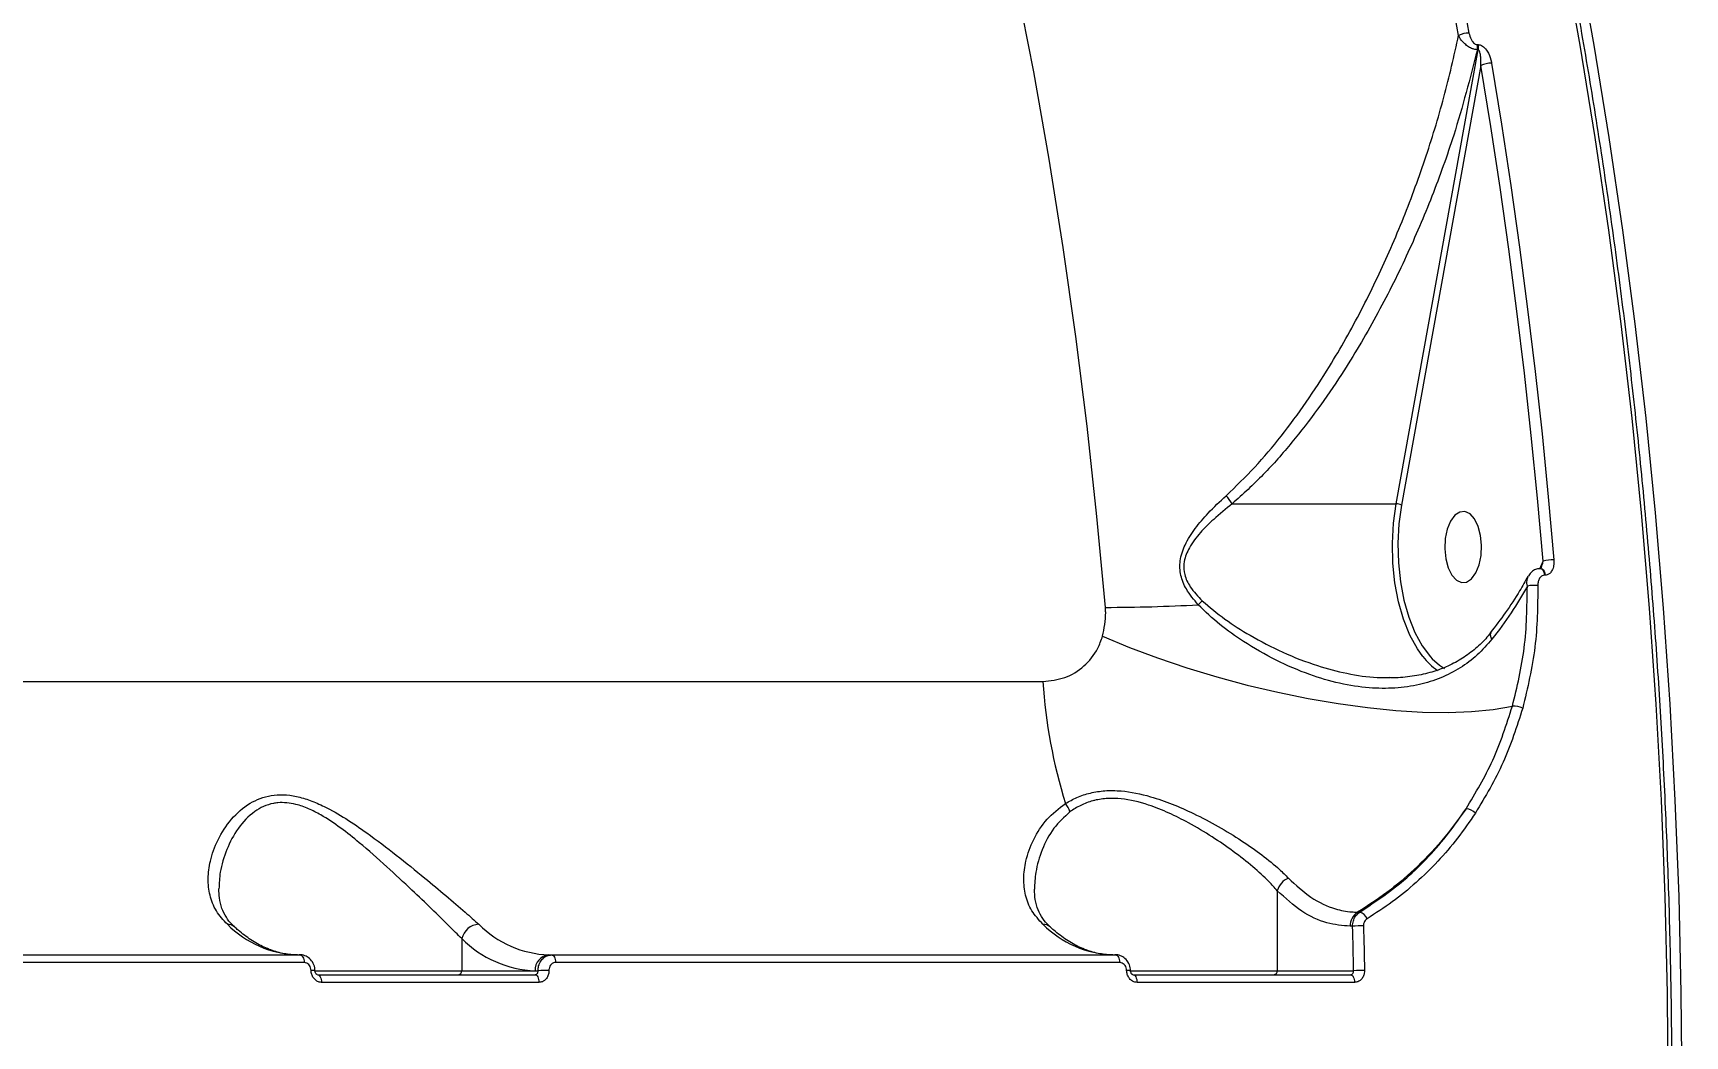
# Model space of a CAD drawing. Header units: millimetres. Extents: x -7735 to 7893, y -6545 to 6034.
# Drawn here: x 3309.5 to 3517.8, y 273.9 to 400.4 of the extents above; entities that cross this region are included whole.
import ezdxf

# ---------------------------------------------------------------- set-up
doc = ezdxf.new("R2010")
doc.units = ezdxf.units.MM
doc.layers.add('DIKOM_ОБЪЕКТ', color=7, linetype='Continuous')
doc.layers.add('DIKOM_РАЗМЕР_ОБЪЕКТА', color=7, linetype='Continuous')
doc.styles.add('style1', font='arial.ttf', dxfattribs={"width": 0.8})
doc.dimstyles.new('1-50', dxfattribs={"dimtxt": 300, "dimasz": 200, "dimexe": 100, "dimexo": 0, "dimgap": 100, "dimtad": 1, "dimtxsty": 'style1', "dimcen": 200, "dimclrd": 7, "dimclre": 7, "dimclrt": 7, "dimadec": 1, "dimazin": 2, "dimtfac": 1, "dimtmove": 0, "dimatfit": 2, "dimfxl": 0, "dimlwd": 25, "dimlwe": 18, "dimarcsym": 0})

# ---------------------------------------------------------------- blocks, each defined once
blk = doc.blocks.new('*D0')
at = {"layer": 'Defpoints', "color": 0, "transparency": 16777216}
for p in [(5893.22, 882.1), (-4595.74, 266.13), (5893.22, -5840.17)]:
    blk.add_point(p, dxfattribs=at)
at = {"layer": 'DIKOM_РАЗМЕР_ОБЪЕКТА', "color": 7, "lineweight": 18, "transparency": 16777216}
for p, q in [((5893.22, 882.1), (5893.22, -5940.17)), ((-4595.74, 266.13), (-4595.74, -5940.17))]:
    blk.add_line(p, q, dxfattribs=at)
at = {"layer": 'DIKOM_РАЗМЕР_ОБЪЕКТА', "color": 7, "lineweight": 25, "transparency": 16777216}
blk.add_line((-4395.74, -5840.17), (5693.22, -5840.17), dxfattribs=at)
at = {"layer": 'DIKOM_РАЗМЕР_ОБЪЕКТА', "color": 7, "transparency": 16777216}
for points in [[(-4395.74, -5806.84), (-4395.74, -5873.51), (-4595.74, -5840.17)], [(5693.22, -5806.84), (5693.22, -5873.51), (5893.22, -5840.17)]]:
    blk.add_solid(points, dxfattribs=at)
at = {"layer": 'DIKOM_РАЗМЕР_ОБЪЕКТА', "color": 7, "transparency": 16777216, "insert": (648.74, -5587), "char_height": 300, "attachment_point": 5, "style": 'style1'}
blk.add_mtext('10450', dxfattribs=at)

msp = doc.modelspace()

# ---------------------------------------------------------------- linework, layer by layer
at = {"layer": 'DIKOM_ОБЪЕКТ', "color": 7, "linetype": 'Continuous', "lineweight": 15}
for p, q in [((3481.424, 341.042), (3491.765, 398.331)), ((3491.765, 398.331), (3491.661, 398.331)), ((3491.663, 398.978), (3491.768, 398.978)), ((3492.105, 396.326), (3482.096, 340.877)), ((3460.755, 341.042), (3481.424, 341.042)), ((3499.525, 332.841), (3499.954, 333.81)), ((3500.195, 332.029), (3500.114, 332.029)), ((3136.855, 318.628), (3436.863, 318.628)), ((3466.43, 292.227), (3466.43, 282.125)), ((3475.929, 287.738), (3475.62, 287.738)), ((3476.56, 289.522), (3476.844, 289.522)), ((3363.57, 286.176), (3363.57, 282.125)), ((3272.032, 284.125), (3343.177, 284.125)), ((3374.552, 284.125), (3374.892, 284.125)), ((3374.892, 284.125), (3446.037, 284.125)), ((3343.692, 283.166), (3272.547, 283.166)), ((3345.024, 282.125), (3363.57, 282.125)), ((3345.369, 281.625), (3372.798, 281.625)), ((3363.57, 282.125), (3372.838, 282.125)), ((3372.838, 282.125), (3373.198, 282.125)), ((3446.552, 283.166), (3375.407, 283.166)), ((3447.884, 282.125), (3466.43, 282.125)), ((3448.229, 281.625), (3475.658, 281.625)), ((3466.43, 282.125), (3476.058, 282.125)), ((3373.313, 280.66), (3345.883, 280.66)), ((3476.173, 280.66), (3448.743, 280.66))]:
    msp.add_line(p, q, dxfattribs=at)
at = {"layer": 'DIKOM_ОБЪЕКТ', "color": 7, "linetype": 'Continuous', "lineweight": 15, "flags": 128}
for points in [[(3476.245, 464.758), (3478.341, 456.985), (3480.352, 449.129), (3482.278, 441.193), (3484.118, 433.18), (3485.872, 425.095), (3487.539, 416.94), (3489.117, 408.72), (3490.607, 400.437)], [(3489.3, 400.14), (3487.813, 408.405), (3486.238, 416.607), (3484.576, 424.744), (3482.826, 432.812), (3480.989, 440.807), (3479.067, 448.725), (3477.061, 456.564), (3474.97, 464.32)], [(3515.731, 267.128), (3515.625, 279.315), (3515.337, 291.491), (3514.867, 303.646), (3514.215, 315.769), (3513.383, 327.851), (3512.371, 339.88), (3511.178, 351.847), (3509.808, 363.742), (3508.261, 375.555), (3506.537, 387.276), (3504.639, 398.895), (3502.568, 410.402)], [(3504.283, 410.402), (3506.354, 398.895), (3508.251, 387.276), (3509.975, 375.555), (3511.523, 363.742), (3512.893, 351.847), (3514.085, 339.88), (3515.098, 327.851), (3515.93, 315.769), (3516.582, 303.646), (3517.051, 291.491), (3517.34, 279.315), (3517.446, 267.128)], [(3444.749, 327.973), (3443.687, 339.441), (3442.446, 350.84), (3441.026, 362.161), (3439.429, 373.392), (3437.656, 384.524), (3435.709, 395.545), (3433.59, 406.446)], [(3499.954, 333.81), (3499.245, 341.742), (3498.457, 349.647), (3497.591, 357.521), (3496.648, 365.361), (3495.627, 373.164), (3494.53, 380.928), (3493.355, 388.65), (3492.105, 396.326)], [(3493.451, 396.637), (3494.705, 388.942), (3495.882, 381.202), (3496.983, 373.42), (3498.006, 365.598), (3498.951, 357.739), (3499.819, 349.846), (3500.608, 341.923), (3501.319, 333.971)], [(3484.801, 321.764), (3484.117, 322.728), (3483.166, 324.464), (3482.362, 326.463), (3481.726, 328.677), (3481.272, 331.054), (3481.011, 333.538), (3480.949, 336.071), (3481.088, 338.592), (3481.424, 341.042)], [(3482.096, 340.877), (3481.77, 338.501), (3481.635, 336.056), (3481.695, 333.6), (3481.949, 331.191), (3482.389, 328.886), (3483.006, 326.739), (3483.785, 324.801), (3484.707, 323.117), (3485.752, 321.728), (3485.979, 321.483)], [(3491.88, 333.335), (3492.125, 334.524), (3492.187, 335.799), (3492.063, 337.056), (3491.76, 338.195), (3491.305, 339.122), (3490.734, 339.762), (3490.093, 340.064), (3489.434, 340.003), (3488.811, 339.584), (3488.273, 338.841), (3487.865, 337.835), (3487.62, 336.646), (3487.557, 335.37), (3487.682, 334.113), (3487.985, 332.974), (3488.44, 332.047), (3489.011, 331.407), (3489.652, 331.105), (3490.311, 331.166), (3490.935, 331.585), (3491.472, 332.328), (3491.88, 333.335)], [(3499.608, 332.872), (3499.746, 332.834), (3499.879, 332.719), (3499.991, 332.536), (3500.071, 332.3), (3500.114, 332.029)], [(3499.675, 332.872), (3499.682, 332.872), (3499.686, 332.872)], [(3499.686, 332.872), (3499.827, 332.834), (3499.96, 332.719), (3500.071, 332.536), (3500.152, 332.3), (3500.195, 332.029)], [(3444.396, 324.331), (3447.777, 322.925), (3451.326, 321.592), (3455.007, 320.347), (3458.784, 319.201), (3462.62, 318.166), (3466.478, 317.252), (3470.318, 316.468), (3474.103, 315.822), (3477.797, 315.32), (3481.361, 314.967), (3484.762, 314.767), (3487.965, 314.722), (3490.939, 314.831), (3493.654, 315.095), (3496.084, 315.509)], [(3493.343, 324.758), (3493.343, 324.758), (3493.353, 324.771)], [(3485.979, 321.483), (3486.894, 320.666), (3487.536, 320.241)], [(3476.058, 282.125), (3476.044, 282.827), (3476.03, 283.529), (3476.014, 284.231), (3475.998, 284.932), (3475.982, 285.634), (3475.965, 286.335), (3475.947, 287.037), (3475.929, 287.738)], [(3477.3, 287.79), (3477.318, 287.087), (3477.336, 286.384), (3477.354, 285.68), (3477.37, 284.977), (3477.386, 284.274), (3477.401, 283.57), (3477.416, 282.867), (3477.43, 282.163)], [(3343.177, 284.125), (3343.275, 284.107), (3343.369, 284.053), (3343.457, 283.965), (3343.534, 283.847), (3343.598, 283.702), (3343.647, 283.536), (3343.678, 283.355), (3343.692, 283.166)], [(3374.892, 284.125), (3374.99, 284.107), (3375.085, 284.053), (3375.172, 283.965), (3375.249, 283.847), (3375.313, 283.702), (3375.362, 283.536), (3375.394, 283.355), (3375.407, 283.166)], [(3446.037, 284.125), (3446.135, 284.107), (3446.229, 284.053), (3446.317, 283.965), (3446.394, 283.847), (3446.458, 283.702), (3446.507, 283.536), (3446.538, 283.355), (3446.552, 283.166)], [(3345.369, 281.625), (3345.467, 281.607), (3345.561, 281.552), (3345.649, 281.464), (3345.726, 281.345), (3345.791, 281.199), (3345.839, 281.032), (3345.87, 280.85), (3345.883, 280.66)], [(3372.798, 281.625), (3372.896, 281.607), (3372.991, 281.552), (3373.079, 281.464), (3373.156, 281.345), (3373.22, 281.199), (3373.268, 281.032), (3373.3, 280.85), (3373.313, 280.66)], [(3448.229, 281.625), (3448.327, 281.607), (3448.422, 281.552), (3448.509, 281.464), (3448.586, 281.345), (3448.651, 281.199), (3448.699, 281.032), (3448.73, 280.85), (3448.743, 280.66)], [(3475.658, 281.625), (3475.756, 281.607), (3475.851, 281.552), (3475.939, 281.464), (3476.016, 281.345), (3476.08, 281.199), (3476.129, 281.032), (3476.16, 280.85), (3476.173, 280.66)]]:
    msp.add_lwpolyline(points, dxfattribs=at)
at = {"layer": 'DIKOM_ОБЪЕКТ', "color": 7, "linetype": 'Continuous', "lineweight": 15}
for centre, radius, start, end in [((3490.593, 397.467), 2.97, 89.73259, 115.81857), ((3489.794, 398.661), 1.897, 349.96731, 9.61043), ((3489.895, 398.662), 1.899, 349.96028, 9.57523), ((3493.419, 393.705), 2.932, 89.36385, 116.6276), ((3453.022, 335.884), 9.295, 33.70204, 41.63496), ((3481.439, 339.656), 1.386, 61.7127, 90.62196), ((3501.275, 328.49), 5.481, 89.5417, 103.95169), ((3498.905, 325.976), 4.773, 85.32, 101.36445), ((3444.323, 555.73), 227.758, 270.1071, 273.05436), ((3432.697, 352.324), 33.793, 314.68153, 315.90666), ((3494.088, 324.479), 0.795, 159.44885, 221.9664), ((3491.41, 326.842), 8.334, 217.54001, 234.95085), ((3504.235, 323.089), 67.519, 183.78859, 197.11489), ((3496.223, 312.806), 2.707, 64.7065, 92.9274), ((3437.478, 301.307), 2.935, 17.16242, 40.63147), ((3490.082, 300.682), 1.893, 45.09121, 85.20014), ((3468.851, 291.501), 2.528, 113.81159, 163.29766), ((3343.312, 297.238), 13.121, 224.85796, 267.92875), ((3334.047, 286.672), 1.312, 48.23253, 91.58266), ((3365.877, 285.613), 2.375, 93.66054, 166.28356), ((3375.027, 297.239), 13.122, 224.85935, 267.92736), ((3446.172, 297.239), 13.122, 224.8593, 267.92855), ((3436.905, 286.667), 1.316, 48.30568, 91.51919), ((3477.676, 287.795), 2.056, 122.8605, 181.59228), ((3477.252, 270.804), 16.986, 89.83838, 94.46947), ((3476.514, 288.263), 1.302, 18.86209, 75.30867), ((3373.337, 295.895), 13.778, 224.86016, 267.92748), ((3374.707, 282.258), 1.874, 94.7393, 184.06008), ((3344.719, 279.691), 2.477, 82.2141, 93.45698), ((3363.103, 282.092), 0.468, 274.74852, 4.06914), ((3374.522, 259.214), 22.949, 89.88063, 93.30746), ((3447.578, 279.674), 2.494, 82.25149, 93.42171), ((3465.963, 282.092), 0.469, 274.74497, 4.04119), ((3477.382, 259.22), 22.944, 89.88019, 93.3079)]:
    msp.add_arc(centre, radius, start, end, dxfattribs=at)
for points, knots in [([(3516.216, 267.127), (3516.209, 269.147), (3516.189, 275.006), (3516.031, 284.701), (3515.689, 296.2), (3515.182, 307.676), (3514.513, 319.121), (3513.683, 330.527), (3512.693, 341.883), (3511.541, 353.183), (3510.231, 364.418), (3508.762, 375.578), (3507.135, 386.657), (3505.353, 397.645), (3503.416, 408.534), (3501.326, 419.316), (3499.084, 429.983), (3496.692, 440.528), (3494.151, 450.941), (3491.464, 461.215), (3488.634, 471.343), (3485.66, 481.316), (3482.546, 491.129), (3479.295, 500.772), (3475.908, 510.238), (3472.389, 519.522), (3468.739, 528.615), (3464.961, 537.511), (3461.059, 546.203), (3457.035, 554.685), (3452.892, 562.95), (3448.633, 570.992), (3444.262, 578.805), (3439.781, 586.383), (3435.194, 593.721), (3430.504, 600.812), (3425.715, 607.651), (3420.831, 614.234), (3415.854, 620.555), (3410.789, 626.609), (3405.64, 632.392), (3400.41, 637.9), (3395.103, 643.127), (3389.723, 648.07), (3384.275, 652.726), (3378.762, 657.09), (3373.189, 661.16), (3367.56, 664.931), (3361.88, 668.406), (3356.151, 671.558), (3351.532, 673.896), (3348.811, 675.073), (3348.029, 675.412)], [0, 0, 0, 0, 0.010755, 0.031188, 0.0516215, 0.072055, 0.0924886, 0.1129222, 0.1333561, 0.15379, 0.1742241, 0.1946586, 0.2150931, 0.2355279, 0.2559631, 0.2763985, 0.2968344, 0.3172704, 0.337707, 0.358144, 0.3785814, 0.3990193, 0.4194576, 0.4398965, 0.460336, 0.480776, 0.5012165, 0.5216576, 0.5420995, 0.5625418, 0.5829848, 0.6034283, 0.6238724, 0.644317, 0.6647621, 0.6852074, 0.705653, 0.7260987, 0.7465444, 0.7669897, 0.7874344, 0.807878, 0.8283206, 0.8487614, 0.8692003, 0.8896364, 0.9100693, 0.9304985, 0.9509233, 0.9713432, 0.9917581, 1, 1, 1, 1]), ([(3520.35, 400.288), (3520.013, 402.2), (3519.035, 407.745), (3517.3, 416.843), (3515.094, 427.538), (3512.737, 438.111), (3510.228, 448.554), (3507.969, 457.356), (3506.522, 462.65), (3506.002, 464.552)], [0, 0, 0, 0, 0.0864645, 0.2507431, 0.4150276, 0.5793139, 0.7436045, 0.9078977, 1, 1, 1, 1]), ([(3459.969, 342.06), (3461.196, 343.236), (3463.65, 345.588), (3466.991, 349.594), (3470.125, 353.843), (3473.546, 359.122), (3477.097, 365.43), (3480.64, 372.855), (3483.741, 380.51), (3485.938, 387.06), (3487.833, 393.605), (3488.717, 397.543), (3489.3, 400.14)], [0, 0, 0, 0, 0.0776035, 0.1552642, 0.2354709, 0.3156964, 0.4385194, 0.5613758, 0.6872848, 0.8132008, 0.8767627, 1, 1, 1, 1]), ([(3491.661, 398.331), (3491.552, 398.34), (3491.314, 398.362), (3490.89, 398.505), (3490.41, 398.774), (3489.878, 399.226), (3489.505, 399.71), (3489.347, 400.042), (3489.3, 400.14)], [0, 0, 0, 0, 0.11372594, 0.24935136, 0.42270038, 0.6135174, 0.88482107, 1, 1, 1, 1]), ([(3490.607, 400.437), (3490.674, 400.167), (3490.772, 399.773), (3491.055, 399.33), (3491.277, 399.111), (3491.487, 398.995), (3491.609, 398.983), (3491.663, 398.978)], [0, 0, 0, 0, 0.4299802, 0.6257813, 0.7881368, 0.9052703, 1, 1, 1, 1]), ([(3491.661, 398.331), (3490.734, 394.729), (3489.136, 388.516), (3486, 379.825), (3482.749, 372.175), (3478.966, 364.643), (3475.163, 358.231), (3471.561, 352.961), (3468.285, 348.729), (3464.733, 344.666), (3462.081, 342.25), (3460.755, 341.042)], [0, 0, 0, 0, 0.1721628, 0.2969446, 0.4217221, 0.549577, 0.6773917, 0.7569479, 0.836485, 0.9182726, 1, 1, 1, 1]), ([(3492.105, 396.326), (3492.111, 396.681), (3492.12, 397.197), (3492.039, 397.809), (3491.959, 398.116), (3491.876, 398.272), (3491.81, 398.324), (3491.78, 398.328), (3491.765, 398.331)], [0, 0, 0, 0, 0.49589633, 0.7197746, 0.87028009, 0.95103836, 0.97588261, 1, 1, 1, 1]), ([(3491.768, 398.978), (3491.853, 398.969), (3492.045, 398.948), (3492.377, 398.762), (3492.741, 398.403), (3493.158, 397.732), (3493.368, 397.103), (3493.443, 396.683), (3493.451, 396.637)], [0, 0, 0, 0, 0.0933139, 0.208751, 0.3720716, 0.5792866, 0.9536586, 1, 1, 1, 1]), ([(3456.459, 328.296), (3455.919, 328.935), (3454.98, 330.046), (3454.164, 331.994), (3454.077, 333.964), (3454.771, 335.999), (3456.046, 337.972), (3457.806, 340.033), (3459.199, 341.338), (3459.969, 342.06)], [0, 0, 0, 0, 0.1491242, 0.2596412, 0.3716753, 0.4987954, 0.6508303, 0.8069688, 1, 1, 1, 1]), ([(3460.755, 341.042), (3459.958, 340.398), (3458.538, 339.251), (3456.686, 337.439), (3455.355, 335.69), (3454.632, 333.97), (3454.616, 332.759), (3454.842, 331.674), (3455.486, 330.325), (3456.422, 329.368), (3456.967, 328.81)], [0, 0, 0, 0, 0.2010398, 0.3583929, 0.5149391, 0.6384977, 0.7217752, 0.7449566, 0.8512707, 1, 1, 1, 1]), ([(3499.715, 333.018), (3499.757, 333.118), (3499.867, 333.376), (3499.921, 333.645), (3499.954, 333.81)], [0, 0, 0, 0, 0.3856775, 1, 1, 1, 1]), ([(3501.319, 333.971), (3501.322, 333.72), (3501.327, 333.244), (3501.119, 332.65), (3500.821, 332.261), (3500.504, 332.06), (3500.288, 332.038), (3500.195, 332.029)], [0, 0, 0, 0, 0.2791566, 0.5294021, 0.7216315, 0.879396, 1, 1, 1, 1]), ([(3498.017, 331.891), (3497.685, 331.28), (3496.846, 329.734), (3495.281, 327.35), (3493.946, 325.611), (3493.307, 324.78)], [0, 0, 0, 0, 0.2543191, 0.6434921, 1, 1, 1, 1]), ([(3497.965, 330.655), (3497.93, 330.893), (3497.865, 331.337), (3498.017, 331.693), (3498.088, 331.859)], [0, 0, 0, 0, 0.5355802, 1, 1, 1, 1]), ([(3499.608, 332.85), (3499.442, 332.844), (3499.085, 332.831), (3498.61, 332.55), (3498.265, 332.222), (3498.146, 331.966), (3498.106, 331.88)], [0, 0, 0, 0, 0.25850511, 0.55446308, 0.85099433, 1, 1, 1, 1]), ([(3500.114, 332.029), (3500.061, 332.024), (3499.923, 332.013), (3499.706, 331.891), (3499.483, 331.629), (3499.318, 331.226), (3499.302, 330.899), (3499.294, 330.733)], [0, 0, 0, 0, 0.1011272, 0.2613345, 0.4607259, 0.7265533, 1, 1, 1, 1]), ([(3499.717, 333.018), (3499.712, 333.004), (3499.691, 332.941), (3499.643, 332.88), (3499.609, 332.849), (3499.622, 332.857), (3499.629, 332.861)], [0, 0, 0, 0, 0.0965123, 0.4273264, 0.71258, 1, 1, 1, 1]), ([(3497.965, 330.655), (3497.312, 329.526), (3495.999, 327.255), (3494.334, 325.054), (3493.496, 323.947)], [0, 0, 0, 0, 0.4974175, 1, 1, 1, 1]), ([(3496.084, 315.509), (3496.67, 317.941), (3497.855, 322.865), (3497.928, 328.037), (3497.965, 330.655)], [0, 0, 0, 0, 0.4938149, 1, 1, 1, 1]), ([(3499.294, 330.733), (3499.261, 328.123), (3499.193, 322.837), (3497.988, 317.802), (3497.379, 315.254)], [0, 0, 0, 0, 0.493873, 1, 1, 1, 1]), ([(3444.396, 324.331), (3444.599, 325.312), (3444.822, 326.395), (3444.774, 327.637), (3444.758, 327.858), (3444.749, 327.973)], [0, 0, 0, 0, 0.82175333, 0.90786126, 1, 1, 1, 1]), ([(3493.496, 323.947), (3492.902, 323.265), (3491.698, 321.883), (3489.504, 320.268), (3487.054, 319.011), (3484.294, 318.146), (3481.261, 317.713), (3477.877, 317.753), (3474.262, 318.319), (3470.32, 319.478), (3466.229, 321.236), (3462.451, 323.417), (3459.128, 325.749), (3457.353, 327.443), (3456.459, 328.296)], [0, 0, 0, 0, 0.0667252, 0.135251, 0.2049109, 0.2761779, 0.3547334, 0.4350115, 0.5258146, 0.618566, 0.7247458, 0.8332663, 0.916028, 1, 1, 1, 1]), ([(3456.967, 328.81), (3457.904, 328.011), (3459.793, 326.402), (3463.224, 324.251), (3467.118, 322.229), (3471.237, 320.621), (3475.236, 319.584), (3478.301, 319.097), (3480.079, 319.128), (3480.603, 319.137)], [0, 0, 0, 0, 0.1394893, 0.2812605, 0.4570063, 0.6360747, 0.7850363, 0.936742, 1, 1, 1, 1]), ([(3436.863, 318.628), (3437.811, 318.725), (3439.688, 318.916), (3442.106, 320.433), (3443.681, 322.357), (3444.208, 323.812), (3444.396, 324.331)], [0, 0, 0, 0, 0.2885725, 0.57163, 0.8470436, 1, 1, 1, 1]), ([(3493.327, 324.795), (3493.126, 324.531), (3492.506, 323.717), (3491.251, 322.576), (3489.587, 321.371), (3487.711, 320.41), (3485.659, 319.682), (3483.439, 319.244), (3481.736, 319.059), (3480.77, 319.1), (3480.607, 319.107)], [0, 0, 0, 0, 0.0667375, 0.205437, 0.3488488, 0.4965884, 0.6490831, 0.8061943, 0.9672571, 1, 1, 1, 1]), ([(3490.241, 302.568), (3491.434, 304.559), (3493.849, 308.589), (3495.334, 313.185), (3496.084, 315.509)], [0, 0, 0, 0, 0.4941631, 1, 1, 1, 1]), ([(3497.379, 315.254), (3496.633, 312.931), (3495.124, 308.232), (3492.664, 304.108), (3491.419, 302.023)], [0, 0, 0, 0, 0.4941707, 1, 1, 1, 1]), ([(3334.011, 287.983), (3333.509, 288.528), (3332.49, 289.637), (3331.748, 291.61), (3331.513, 293.739), (3331.813, 296.107), (3332.732, 298.685), (3334.376, 301.255), (3336.632, 303.299), (3339.019, 304.245), (3341.077, 304.374), (3342.742, 304.159), (3344.481, 303.638), (3346.572, 302.721), (3348.973, 301.337), (3352.019, 299.255), (3355.376, 296.689), (3358.708, 293.988), (3361.619, 291.562), (3363.958, 289.574), (3365.172, 288.481), (3365.726, 287.983)], [0, 0, 0, 0, 0.0545834, 0.1110309, 0.1659473, 0.2220126, 0.2890726, 0.357961, 0.4226744, 0.4774049, 0.5047511, 0.5331007, 0.5623552, 0.5923811, 0.6398884, 0.6885835, 0.759284, 0.832061, 0.8901595, 0.949867, 1, 1, 1, 1]), ([(3439.706, 303.219), (3440.177, 303.488), (3441.13, 304.033), (3442.815, 304.592), (3444.694, 304.885), (3447.237, 304.854), (3450.137, 304.253), (3453.201, 303.173), (3456.081, 301.894), (3459.05, 300.327), (3461.957, 298.551), (3464.561, 296.721), (3466.508, 295.135), (3467.468, 294.176), (3467.831, 293.813)], [0, 0, 0, 0, 0.0603697, 0.1220492, 0.1825884, 0.2452012, 0.3548674, 0.4358124, 0.5191037, 0.6213424, 0.7266006, 0.8297205, 0.935583, 1, 1, 1, 1]), ([(3363.57, 286.176), (3363.052, 286.7), (3361.931, 287.836), (3359.783, 289.917), (3357.153, 292.43), (3354.107, 295.275), (3351.095, 297.948), (3348.311, 300.164), (3346.167, 301.615), (3344.257, 302.6), (3342.426, 303.254), (3340.905, 303.398), (3339.565, 303.207), (3338.549, 302.881), (3336.93, 301.935), (3335.241, 300.099), (3333.838, 297.42), (3333.054, 294.794), (3332.977, 293.153), (3332.944, 292.456)], [0, 0, 0, 0, 0.0614319, 0.133143, 0.2068027, 0.2939294, 0.383351, 0.4406181, 0.4990528, 0.5330383, 0.5679406, 0.6178994, 0.631205, 0.6623759, 0.6945842, 0.7715355, 0.8535155, 0.9377482, 1, 1, 1, 1]), ([(3436.871, 287.983), (3436.363, 288.538), (3435.348, 289.65), (3434.603, 291.627), (3434.374, 293.748), (3434.677, 296.127), (3435.604, 298.693), (3437.196, 301.289), (3438.889, 302.591), (3439.706, 303.219)], [0, 0, 0, 0, 0.1316599, 0.2634905, 0.3951406, 0.5268776, 0.6882981, 0.8495374, 1, 1, 1, 1]), ([(3440.283, 302.174), (3439.56, 301.509), (3438.043, 300.114), (3436.698, 297.403), (3435.908, 294.765), (3435.833, 293.12), (3435.801, 292.405)], [0, 0, 0, 0, 0.2469104, 0.5188428, 0.7911481, 1, 1, 1, 1]), ([(3466.43, 292.227), (3466.088, 292.607), (3465.198, 293.596), (3463.377, 295.256), (3460.966, 297.157), (3458.232, 299.037), (3455.49, 300.676), (3452.779, 302.046), (3449.942, 303.196), (3447.285, 303.843), (3445.009, 303.91), (3443.84, 303.738), (3442.702, 303.444), (3441.588, 303.029), (3440.721, 302.461), (3440.283, 302.174)], [0, 0, 0, 0, 0.0653927, 0.1703668, 0.2779439, 0.3818107, 0.488414, 0.5695643, 0.6527955, 0.7604232, 0.8151655, 0.8718878, 0.8800453, 0.9391999, 1, 1, 1, 1]), ([(3490.241, 302.568), (3489.243, 301.197), (3487.234, 298.437), (3483.847, 294.945), (3480.297, 291.913), (3477.81, 290.322), (3476.56, 289.522)], [0, 0, 0, 0, 0.2598512, 0.522842, 0.7602239, 1, 1, 1, 1]), ([(3476.844, 289.522), (3478.868, 290.883), (3481.934, 292.945), (3485.532, 296.492), (3488.055, 299.39), (3489.519, 301.519), (3490.241, 302.568)], [0, 0, 0, 0, 0.3951744, 0.5986692, 0.8021696, 1, 1, 1, 1]), ([(3491.419, 302.023), (3490.682, 300.95), (3489.208, 298.806), (3486.69, 295.889), (3483.943, 293.197), (3480.971, 290.751), (3478.821, 289.373), (3477.746, 288.684)], [0, 0, 0, 0, 0.197835, 0.3954969, 0.5931671, 0.7965823, 1, 1, 1, 1]), ([(3467.831, 293.813), (3468.765, 292.945), (3470.661, 291.184), (3473.39, 289.947), (3475.379, 289.552), (3476.311, 289.529), (3476.56, 289.522)], [0, 0, 0, 0, 0.3414988, 0.6929992, 0.9180091, 1, 1, 1, 1]), ([(3334.952, 287.656), (3334.836, 287.753), (3334.39, 288.129), (3333.839, 288.901), (3333.281, 290.008), (3332.964, 291.195), (3332.957, 292.069), (3332.953, 292.453)], [0, 0, 0, 0, 0.0752297, 0.2906239, 0.5342392, 0.7957321, 1, 1, 1, 1]), ([(3437.803, 287.653), (3437.738, 287.707), (3437.334, 288.032), (3436.81, 288.739), (3436.212, 289.817), (3435.85, 291.037), (3435.817, 291.966), (3435.801, 292.414)], [0, 0, 0, 0, 0.0416983, 0.2553885, 0.4971341, 0.757547, 1, 1, 1, 1]), ([(3475.62, 287.738), (3474.642, 287.826), (3472.575, 288.01), (3469.447, 289.469), (3467.445, 291.299), (3466.43, 292.227)], [0, 0, 0, 0, 0.3069782, 0.6484715, 1, 1, 1, 1]), ([(3342.837, 284.125), (3342.568, 284.133), (3341.732, 284.155), (3340.334, 284.418), (3338.649, 285.036), (3336.993, 285.967), (3335.755, 286.897), (3335.076, 287.51), (3334.924, 287.647)], [0, 0, 0, 0, 0.1027311, 0.3181931, 0.5309224, 0.7384647, 0.9415003, 1, 1, 1, 1]), ([(3445.698, 284.125), (3445.428, 284.133), (3444.592, 284.155), (3443.194, 284.418), (3441.509, 285.036), (3439.853, 285.967), (3438.616, 286.897), (3437.936, 287.51), (3437.784, 287.647)], [0, 0, 0, 0, 0.10273102, 0.31819303, 0.53092221, 0.73847611, 0.94150577, 1, 1, 1, 1]), ([(3475.929, 287.738), (3475.929, 287.798), (3475.932, 288.082), (3476.044, 288.581), (3476.358, 289.158), (3476.682, 289.401), (3476.844, 289.522)], [0, 0, 0, 0, 0.0819011, 0.3880562, 0.6939536, 1, 1, 1, 1]), ([(3477.746, 288.684), (3477.665, 288.623), (3477.505, 288.502), (3477.352, 288.212), (3477.299, 287.962), (3477.3, 287.82), (3477.3, 287.79)], [0, 0, 0, 0, 0.3057306, 0.6116121, 0.9180343, 1, 1, 1, 1]), ([(3345.04, 282.145), (3345.043, 282.203), (3345.057, 282.517), (3344.863, 283.086), (3344.412, 283.696), (3343.798, 284.043), (3343.306, 284.168), (3343.053, 284.108), (3343.009, 284.097)], [0, 0, 0, 0, 0.0539328, 0.2917011, 0.5387741, 0.7514254, 0.957261, 1, 1, 1, 1]), ([(3373.198, 282.125), (3373.205, 282.273), (3373.223, 282.645), (3373.423, 283.208), (3373.805, 283.715), (3374.315, 284.059), (3374.7, 284.103), (3374.892, 284.125)], [0, 0, 0, 0, 0.1417221, 0.3563922, 0.5709517, 0.785439, 1, 1, 1, 1]), ([(3447.9, 282.145), (3447.903, 282.203), (3447.917, 282.517), (3447.723, 283.086), (3447.272, 283.696), (3446.658, 284.043), (3446.166, 284.168), (3445.913, 284.108), (3445.87, 284.097)], [0, 0, 0, 0, 0.05393171, 0.29168708, 0.53876777, 0.75148772, 0.95732971, 1, 1, 1, 1]), ([(3344.569, 282.163), (3344.558, 282.276), (3344.534, 282.502), (3344.38, 282.802), (3344.158, 283.029), (3343.914, 283.149), (3343.755, 283.161), (3343.692, 283.166)], [0, 0, 0, 0, 0.2151468, 0.4301691, 0.6449518, 0.8594035, 1, 1, 1, 1]), ([(3345.883, 280.66), (3345.789, 280.667), (3345.55, 280.685), (3345.185, 280.866), (3344.852, 281.205), (3344.622, 281.656), (3344.587, 281.994), (3344.569, 282.163)], [0, 0, 0, 0, 0.1406885, 0.3550923, 0.5698738, 0.7848993, 1, 1, 1, 1]), ([(3345.342, 281.638), (3345.325, 281.638), (3345.297, 281.637), (3345.196, 281.724), (3345.118, 281.846), (3345.065, 282), (3345.049, 282.149), (3345.059, 282.235), (3345.062, 282.266)], [0, 0, 0, 0, 0.2755717, 0.4589674, 0.6094637, 0.7621997, 0.9132951, 1, 1, 1, 1]), ([(3372.798, 281.625), (3372.846, 281.631), (3372.942, 281.642), (3373.065, 281.728), (3373.155, 281.855), (3373.199, 281.995), (3373.198, 282.088), (3373.198, 282.125)], [0, 0, 0, 0, 0.2138955, 0.4280812, 0.6428038, 0.8578934, 1, 1, 1, 1]), ([(3374.57, 282.163), (3374.566, 282.052), (3374.556, 281.773), (3374.41, 281.35), (3374.126, 280.969), (3373.745, 280.71), (3373.457, 280.677), (3373.313, 280.66)], [0, 0, 0, 0, 0.1418401, 0.3567195, 0.5713453, 0.7856869, 1, 1, 1, 1]), ([(3375.407, 283.166), (3375.311, 283.155), (3375.119, 283.133), (3374.866, 282.96), (3374.677, 282.706), (3374.58, 282.424), (3374.573, 282.238), (3374.57, 282.163)], [0, 0, 0, 0, 0.21417711, 0.42855606, 0.64313544, 0.85807892, 1, 1, 1, 1]), ([(3447.429, 282.163), (3447.418, 282.276), (3447.394, 282.502), (3447.24, 282.802), (3447.018, 283.029), (3446.774, 283.149), (3446.615, 283.161), (3446.552, 283.166)], [0, 0, 0, 0, 0.21515278, 0.43016441, 0.64498058, 0.85943823, 1, 1, 1, 1]), ([(3448.743, 280.66), (3448.649, 280.667), (3448.41, 280.685), (3448.045, 280.865), (3447.712, 281.205), (3447.482, 281.656), (3447.447, 281.994), (3447.429, 282.163)], [0, 0, 0, 0, 0.1406064, 0.3550985, 0.569887, 0.7848758, 1, 1, 1, 1]), ([(3448.202, 281.638), (3448.185, 281.638), (3448.157, 281.637), (3448.055, 281.723), (3447.978, 281.846), (3447.925, 282), (3447.91, 282.149), (3447.919, 282.235), (3447.922, 282.266)], [0, 0, 0, 0, 0.2755675, 0.4590469, 0.609453, 0.7622501, 0.9133192, 1, 1, 1, 1]), ([(3475.658, 281.625), (3475.706, 281.631), (3475.802, 281.642), (3475.925, 281.728), (3476.015, 281.855), (3476.059, 281.995), (3476.059, 282.088), (3476.058, 282.125)], [0, 0, 0, 0, 0.2141229, 0.4282069, 0.6427425, 0.8578879, 1, 1, 1, 1]), ([(3477.43, 282.163), (3477.426, 282.052), (3477.416, 281.773), (3477.27, 281.35), (3476.986, 280.969), (3476.605, 280.71), (3476.317, 280.677), (3476.173, 280.66)], [0, 0, 0, 0, 0.1418477, 0.356727, 0.5712964, 0.785713, 1, 1, 1, 1])]:
    msp.add_open_spline(points, degree=3, knots=knots, dxfattribs=at)

# ---------------------------------------------------------------- dimensions: what is measured, and where the dimension line sits
at = {"layer": 'DIKOM_РАЗМЕР_ОБЪЕКТА'}
dim = msp.add_linear_dim(base=(5893.216, -5840.173), p1=(-4595.736, 266.125), p2=(5893.216, 882.098), text='10450', dimstyle='1-50', dxfattribs=at)
dim.commit()
dim.dimension.update_dxf_attribs({"geometry": '*D0', "text_midpoint": (648.74, -5840.173), "dimtype": 160})

doc.saveas('drawing.dxf')
